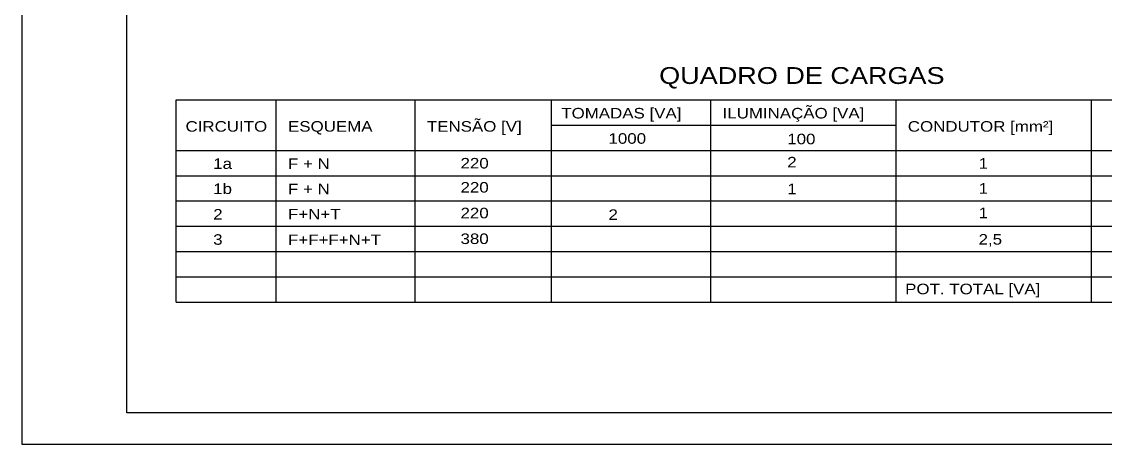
# Model space of a CAD drawing. Header units: millimetres. Extents: x 100 to 940, y 100 to 694.
# Drawn here: x 100 to 615, y 100 to 301 of the extents above; entities that cross this region are included whole.
import ezdxf

# ---------------------------------------------------------------- set-up
doc = ezdxf.new("R2010")
doc.units = ezdxf.units.MM
doc.layers.add('REG120-160', color=4, linetype='Continuous', lineweight=13)
doc.styles.add('REGUA120', font='ROMNS850', dxfattribs={"width": 1.2})

msp = doc.modelspace()

# ---------------------------------------------------------------- linework, layer by layer
at = {"color": 0}
for p, q in [((173.3162378349162, 167.5310692194742), (173.3162378349161, 263.5310692194742)), ((173.3162378349161, 263.5310692194742), (724.443838975545, 263.5310692194741)), ((220.7777888068504, 167.5310692194742), (220.7777888068504, 263.5310692194742)), ((286.8625129916337, 167.5310692194742), (286.8625129916336, 263.5310692194741)), ((351.6098470023535, 167.5310692194742), (351.6098470023535, 263.5310692194742)), ((427.2491311401487, 167.5310692194742), (427.2491311401486, 263.5310692194742)), ((515.2489159515726, 167.5310692194741), (515.2489159515726, 263.5310692194742)), ((608.0277098061125, 167.5310692194741), (608.0277098061124, 263.5310692194742)), ((351.6098470023535, 251.5310692194741), (515.2489159515726, 251.5310692194742)), ((173.3162378349163, 239.5310692194742), (724.4438389755451, 239.5310692194741)), ((173.3162378349161, 227.5310692194742), (724.443838975545, 227.5310692194741)), ((173.3162378349163, 215.5310692194742), (724.4438389755451, 215.5310692194741)), ((173.3162378349161, 203.5310692194742), (724.443838975545, 203.5310692194741)), ((173.3162378349161, 191.5310692194742), (724.443838975545, 191.5310692194741)), ((173.3162378349161, 179.5310692194742), (724.443838975545, 179.5310692194741)), ((173.3162378349161, 167.5310692194742), (724.443838975545, 167.5310692194741))]:
    msp.add_line(p, q, dxfattribs=at)
for points in [[(100, 100), (940.0000000000001, 100), (940.0000000000001, 693.939393939394), (100, 693.939393939394)], [(150.0000000000001, 679), (925.0000000000001, 679), (925.0000000000001, 115), (150.0000000000001, 115)]]:
    msp.add_lwpolyline(points, close=True)

# ---------------------------------------------------------------- texts
at = {"layer": 'REG120-160', "color": 0, "style": 'REGUA120', "width": 1.2}
for s, height, p in [('QUADRO DE CARGAS', 8, (402.7119048725581, 271.0920981496178)), ('TOMADAS [VA]', 5, (356.2350615357263, 254.7079540982052)), ('ILUMINAÇÃO [VA]', 5, (432.8158518484333, 254.7079540982052)), ('CIRCUITO', 5, (177.8035941731496, 248.4362654788238)), ('ESQUEMA', 5, (226.4810536868645, 248.4362654788238)), ('TENSÃO [V]', 5, (292.4196423372277, 248.4362654788238)), ('CONDUTOR [mm²]', 5, (520.780504177178, 248.4362654788238)), ('1000', 5, (378.6446016060227, 242.7014912502471)), ('100', 5, (463.5366101506897, 242.4558941485511)), ('1a', 5, (190.9505765053796, 230.7737046923497)), ('F + N', 5, (226.4810536868645, 230.7051564115191)), ('220', 5, (308.3883941631198, 230.9595267321507)), ('2', 5, (463.5366101506897, 231.4682673734138)), ('1', 5, (554.3924802947504, 230.8713443757775)), ('1b', 5, (190.9505765053796, 218.8309265979663)), ('F + N', 5, (226.4810536868645, 218.7497561809938)), ('220', 5, (308.3883941631198, 219.5128671428884)), ('1', 5, (463.5366101506897, 218.7497561809938)), ('1', 5, (554.3924802947504, 218.99971318987)), ('2', 5, (190.9505765053796, 206.6857265400709)), ('F+N+T', 5, (226.4810536868645, 206.7943559504684)), ('220', 5, (308.3883941631198, 207.3030965917315)), ('2', 5, (378.6446016060227, 206.5399856298368)), ('1', 5, (554.3924802947504, 207.3520737060683)), ('3', 5, (190.9505765053796, 194.7429484456878)), ('F+F+F+N+T', 5, (226.4810536868645, 194.5845853993113)), ('380', 5, (308.3883941631198, 195.0933260405744)), ('2,5', 5, (554.3924802947504, 194.8084625746865)), ('POT. TOTAL [VA]', 5, (519.5237029580267, 171.2570405417076))]:
    msp.add_text(s, height=height, dxfattribs=at).set_placement(p)

doc.saveas('drawing.dxf')
